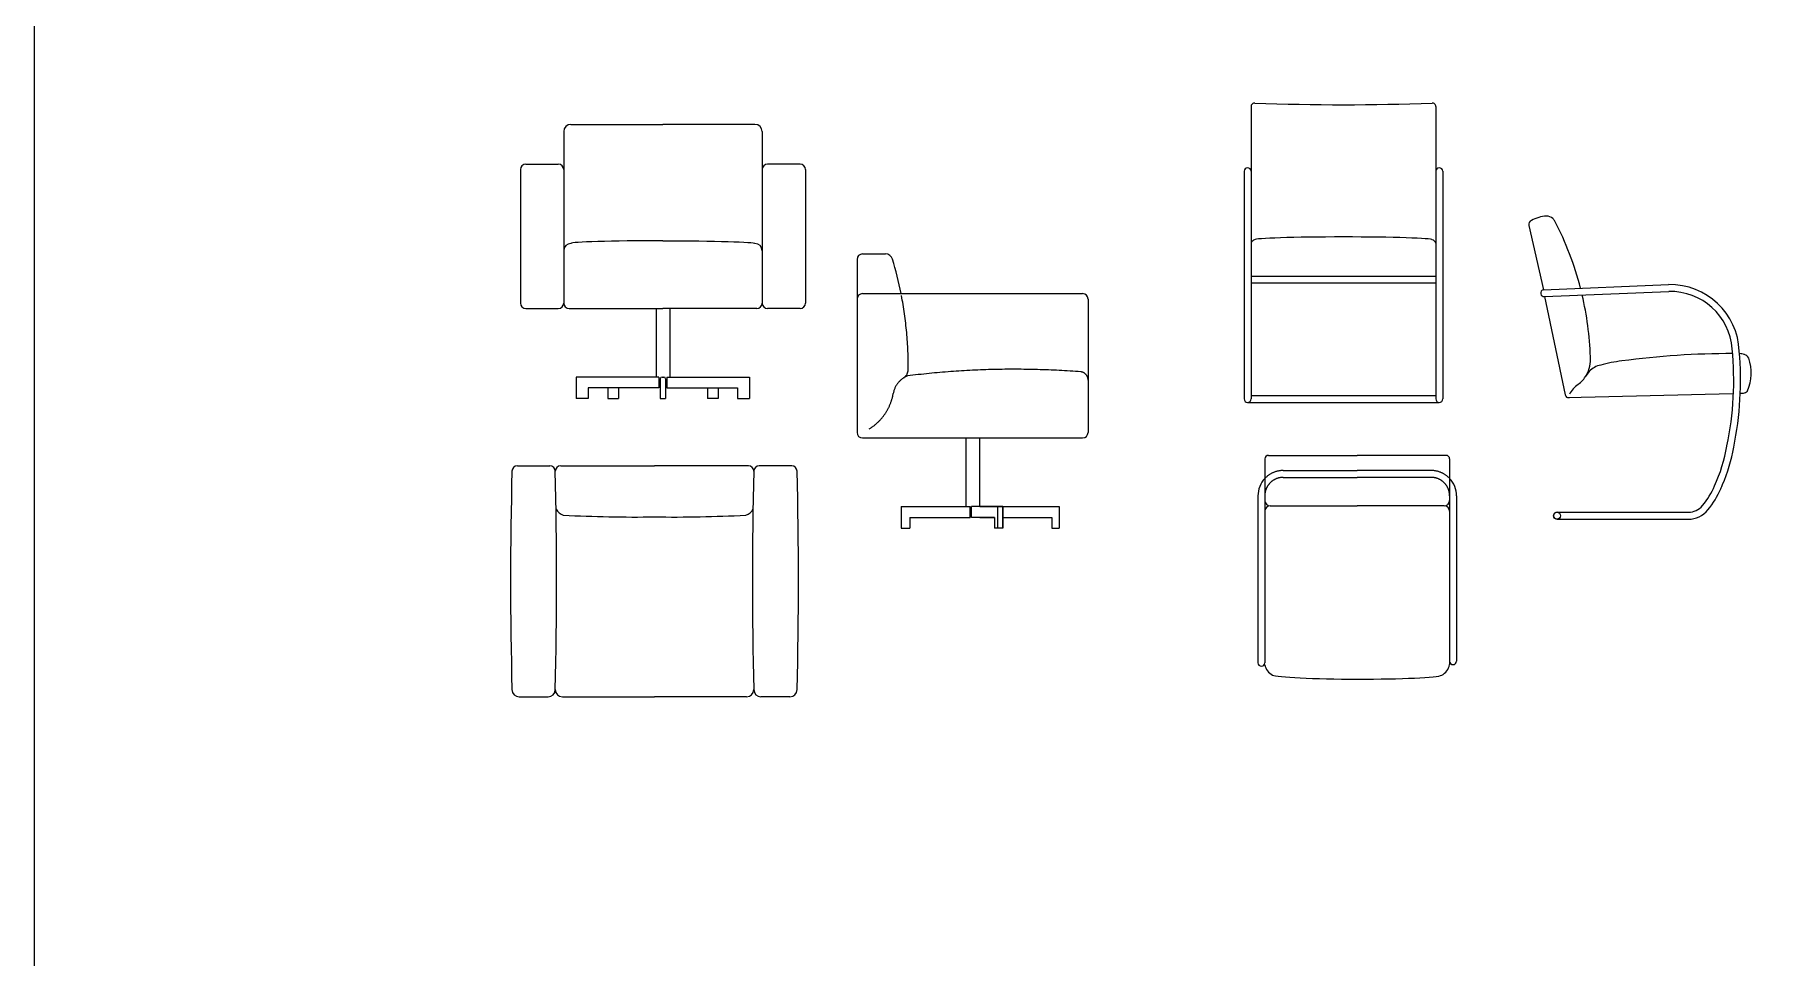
# Model space of a CAD drawing. Header units: millimetres. Extents: x 14385 to 129787, y 107826 to 186798.
# Drawn here: x 18573 to 23366, y 128941 to 131499 of the extents above; entities that cross this region are included whole.
import ezdxf

# ---------------------------------------------------------------- set-up
doc = ezdxf.new("R2010")
doc.units = ezdxf.units.MM
doc.header["$LTSCALE"] = 1000
doc.linetypes.add('DASHED', pattern=[0.75, 0.5, -0.25])
doc.layers.add('FF-FURN', color=51, linetype='Continuous')

# ---------------------------------------------------------------- blocks, each defined once
blk = doc.blocks.new('A$C5C0A3B89')
at = {"ltscale": 15}
for p, q in [((-380, 640), (-290, 640)), ((-260, 640), (0, 640)), ((260, 640), (0, 640)), ((380, 640), (290, 640)), ((-375, 0), (-295, 0)), ((-255, 0), (0, 0)), ((255, 0), (0, 0)), ((375, 0), (295, 0))]:
    blk.add_line(p, q, dxfattribs=at)
for centre, radius, start, end in [((11717.5, 322.5), 12116.3, 178.56939, 181.43061), ((-380, 625), 15, 90, 180), ((-290, 625), 15, 0, 90), ((-260, 625), 15, 90, 180), ((-12387.5, 322.5), 12116.3, 358.56939, 1.43061), ((260, 625), 15, 0, 90), ((12387.5, 322.5), 12116.3, 178.56939, 181.43061), ((290, 625), 15, 90, 180), ((380, 625), 15, 0, 90), ((-11717.5, 322.5), 12116.3, 358.56939, 1.43061), ((-245.9, 532.1), 29.4, 204.3368, 256.6281), ((-51.9, 4401.6), 3903.3, 267.0515, 270.7621), ((51.9, 4401.6), 3903.3, 269.2379, 272.9485), ((245.9, 532.1), 29.4, 283.3719, 335.6632), ((-375, 20), 20, 180, 270), ((-295, 20), 20, 270, 0), ((-255, 20), 20, 180, 270), ((255, 20), 20, 270, 0), ((295, 20), 20, 180, 270), ((375, 20), 20, 270, 0)]:
    blk.add_arc(centre, radius, start, end, dxfattribs=at)
blk = doc.blocks.new('A$C30FC2DA9')
at = {"color": 0, "ltscale": 15}
for p, q in [((-259.4, 397.2), (-259.4, -167.6)), ((-249.4, 407.2), (-3.4, 407.2)), ((242.6, 407.2), (-3.4, 407.2)), ((252.6, 397.2), (252.6, 252.2)), ((-278.4, 295.2), (-278.4, -167.6)), ((252.6, 295.2), (252.6, -172.8)), ((271.6, 295.2), (271.6, -163.3)), ((-244.4, 267.2), (-3.4, 267.2)), ((237.6, 267.2), (-3.4, 267.2))]:
    blk.add_line(p, q, dxfattribs=at)
at = {"color": 0, "linetype": 'DASHED', "ltscale": 4}
for p, q in [((-208.4, 365.2), (-3.4, 365.2)), ((-208.4, 346.2), (-3.4, 346.2)), ((201.6, 365.2), (-3.4, 365.2)), ((201.6, 346.2), (-3.4, 346.2))]:
    blk.add_line(p, q, dxfattribs=at)
at = {"color": 0, "ltscale": 15}
for centre, radius, start, end in [((-249.4, 397.2), 10, 90, 180), ((242.6, 397.2), 10, 0, 90), ((-208.4, 295.2), 70, 136.7668, 180), ((201.6, 295.2), 70, 0, 43.2332), ((-244.4, 282.2), 15, 180, 270), ((-244.4, 252.2), 15, 90, 180), ((237.6, 282.2), 15, 270, 0), ((237.6, 252.2), 15, 0, 90), ((-268.9, -167.6), 9.5, 180, 0), ((-221.6, -167), 38.2, 188.7754, 244.5419), ((210.7, -164.4), 42.8, 298.0317, 348.6821), ((262.1, -163.3), 9.5, 180, 0)]:
    blk.add_arc(centre, radius, start, end, dxfattribs=at)
at = {"color": 0, "linetype": 'DASHED', "ltscale": 4}
for centre, radius, start, end in [((-208.4, 295.2), 51, 90, 180), ((-208.4, 295.2), 70, 90, 135.2348), ((201.6, 295.2), 70, 44.7652, 90), ((201.6, 295.2), 51, 0, 90)]:
    blk.add_arc(centre, radius, start, end, dxfattribs=at)
at = {"color": 0, "ltscale": 15}
blk.add_ellipse((-3.8, -200.6), major_axis=(-235.6, 0.4), ratio=0.051809, start_param=0.104031, end_param=3.04897, dxfattribs=at)

msp = doc.modelspace()

# ---------------------------------------------------------------- linework, layer by layer
at = {"color": 0, "ltscale": 15}
for p, q in [((21943.5, 131298.9), (21943.5, 130488.8)), ((22455.5, 131298.9), (22455.5, 130488.8)), ((21924.5, 131119.8), (21924.5, 130488.8)), ((22474.5, 131119.8), (22474.5, 130488.8)), ((22713, 130969.8), (22753.4, 130791.3)), ((21943.5, 130829.3), (22455.5, 130829.3)), ((21943.5, 130810.3), (22455.5, 130810.3)), ((22753.4, 130791.3), (23100.4, 130805.6)), ((22757, 130772.5), (23101, 130786.6)), ((22757, 130772.5), (22814.1, 130500.5)), ((23107.5, 130786.6), (23107.9, 130786.6)), ((22820.7, 130492.5), (23278.8, 130504.2)), ((23297.8, 130504.7), (23307.5, 130505)), ((21934, 130479.3), (22465, 130479.3)), ((21943.5, 130498.3), (22455.5, 130498.3)), ((22791.4, 130174.6), (23154.9, 130174.6)), ((22791.4, 130155.6), (23154.9, 130155.6))]:
    msp.add_line(p, q, dxfattribs=at)
at = {"ltscale": 15}
for p, q in [((20039.2, 131229.6), (20039.2, 130754.6)), ((20059.2, 131249.6), (20314.2, 131249.6)), ((20569.2, 131249.6), (20314.2, 131249.6)), ((20589.2, 131229.6), (20589.2, 130754.6)), ((19919.2, 131124.6), (19919.2, 130754.6)), ((19934.2, 131139.6), (20019.2, 131139.6)), ((20019.2, 131139.6), (20024.2, 131139.6)), ((20609.2, 131139.6), (20604.2, 131139.6)), ((20694.2, 131139.6), (20609.2, 131139.6)), ((20709.2, 131124.6), (20709.2, 130754.6)), ((20867, 130890.7), (20930.9, 130890.7)), ((20852, 130875.7), (20852, 130395.7)), ((20867, 130780.7), (21477, 130780.7)), ((21492, 130765.7), (21492, 130395.7)), ((19934.2, 130739.6), (20024.2, 130739.6)), ((20054.2, 130739.6), (20314.2, 130739.6)), ((20295.2, 130739.6), (20295.2, 130549.6)), ((20574.2, 130739.6), (20314.2, 130739.6)), ((20333.2, 130739.6), (20333.2, 130549.6)), ((20694.2, 130739.6), (20604.2, 130739.6)), ((20074.2, 130549.6), (20074.2, 130489.6)), ((20303, 130549.6), (20074.2, 130549.6)), ((20303, 130549.6), (20303, 130519.6)), ((20311.7, 130549.4), (20316.7, 130549.4)), ((20325.3, 130549.6), (20554.1, 130549.6)), ((20325.3, 130549.6), (20325.3, 130519.6)), ((20554.1, 130549.6), (20554.1, 130489.6)), ((20303, 130519.6), (20107.4, 130519.6)), ((20107.4, 130519.6), (20107.4, 130489.6)), ((20161.5, 130519.6), (20161.5, 130489.6)), ((20191, 130519.6), (20191, 130489.6)), ((20306.7, 130544.4), (20306.7, 130489.6)), ((20321.7, 130544.4), (20321.7, 130489.6)), ((20325.3, 130519.6), (20521, 130519.6)), ((20437.3, 130519.6), (20437.3, 130489.6)), ((20437.3, 130519.6), (20437.3, 130489.6)), ((20466.8, 130519.6), (20466.8, 130489.6)), ((20521, 130519.6), (20521, 130489.6)), ((20107.4, 130489.6), (20074.2, 130489.6)), ((20161.5, 130489.6), (20191, 130489.6)), ((20306.7, 130489.6), (20321.7, 130489.6)), ((20466.8, 130489.6), (20437.3, 130489.6)), ((20521, 130489.6), (20554.1, 130489.6)), ((20867, 130380.7), (21477, 130380.7)), ((21153, 130380.7), (21153, 130190.7)), ((21191, 130380.7), (21191, 130190.7)), ((20974.2, 130190.7), (21165, 130190.7)), ((20974.2, 130190.7), (20974.2, 130130.7)), ((21165, 130160.7), (21165, 130190.7)), ((21256.3, 130190.7), (21169.2, 130190.7)), ((21169.2, 130160.7), (21169.2, 130190.7)), ((21192, 130190.7), (21411.9, 130190.7)), ((21242.1, 130130.7), (21242.1, 130190.7)), ((21256.3, 130190.7), (21256.3, 130130.7)), ((21256.3, 130130.7), (21256.3, 130190.7)), ((21411.9, 130190.7), (21411.9, 130130.7)), ((20974.2, 130130.7), (20998.5, 130130.7)), ((20998.5, 130160.7), (21165, 130160.7)), ((20998.5, 130160.7), (20998.5, 130130.7)), ((20998.5, 130160.7), (20998.5, 130130.7)), ((21232.8, 130160.7), (21169.2, 130160.7)), ((21192, 130160.7), (21232.8, 130160.7)), ((21232.8, 130160.7), (21232.8, 130130.7)), ((21256.3, 130130.7), (21232.8, 130130.7)), ((21256.3, 130160.7), (21391.9, 130160.7)), ((21391.9, 130160.7), (21391.9, 130130.7)), ((21391.9, 130130.7), (21411.9, 130130.7))]:
    msp.add_line(p, q, dxfattribs=at)
at = {"color": 1}
msp.add_lwpolyline([(129786.9, 184762.2), (129786.9, 107826.4), (18573.3, 107826.4), (18573.3, 184762.2), (80368.9, 184762.2), (80368.9, 107826.4)], dxfattribs=at)
at = {"color": 0}
msp.add_circle((22791.4, 130165.1), 9.5, dxfattribs=at)
at = {"color": 0, "ltscale": 15}
for centre, radius, start, end in [((21953.5, 131298.9), 10, 87.7532, 180), ((22199.5, 137568.9), 6264.8, 267.75317, 272.24683), ((22445.5, 131298.9), 10, 0, 92.2468), ((21934, 131119.8), 9.5, 0, 180), ((22465, 131119.8), 9.5, 0, 180), ((22724.7, 130972.2), 11.9, 111.4927, 191.519), ((22766.8, 130900.5), 95, 92.752, 119.2834), ((22763.1, 130969.8), 25.5, 48.2378, 92.0423), ((22752.6, 130963.8), 37.2, 28.8658, 42.4354), ((22005.5, 130576.8), 878.6, 14.419, 27.4462), ((21956.3, 130916.6), 13.4, 102.0113, 162.7631), ((22442.7, 130916.6), 13.4, 17.2369, 77.9887), ((22755.5, 130782), 9.61, 103.1678, 278.7234), ((23105, 130614.5), 191.1, 1.9419, 91.3817), ((22005.5, 130576.8), 878.6, 1.8975, 13.1554), ((23105, 130614.5), 172.1, 4.3832, 91.3364), ((22791.5, 130599.4), 92.4, 331.2375, 4.0106), ((23272, 128368.6), 2245.8, 89.8512, 97.6997), ((22379.1, 130541.2), 901.7, 348.3343, 5.5013), ((22393.4, 130539.4), 906.3, 348.2661, 5.1702), ((23288.1, 130525.1), 89.7, 75.7078, 84.5343), ((23305.4, 130593.6), 19, 25.8128, 75.4613), ((23201.5, 130561.1), 127.7, 336.826, 18.6278), ((22798.3, 130596.3), 85, 307.0476, 330.8781), ((22954, 130497.9), 99.2, 137.6189, 148.1033), ((22923.3, 130526.2), 57.5, 101.0966, 137.7596), ((23018.4, 130196.4), 400.5, 96.7791, 105.3753), ((22889.3, 130468.3), 72.1, 123.4954, 152.3968), ((23304.7, 130524.6), 19.9, 278.0993, 315.9039), ((21934, 130488.8), 9.5, 180, 0), ((22465, 130488.8), 9.5, 180, 0), ((22824, 130501.9), 10, 188.3785, 274.2542), ((22802.1, 130440.4), 467.2, 335.6396, 349.8893), ((22814.6, 130437.3), 473.4, 336.8834, 349.9905), ((23004.9, 130346.2), 243.6, 321.1223, 336.1597), ((23004.9, 130346.2), 262.6, 321.1395, 336.1798), ((23065.7, 130323), 197.7, 335.206, 338.7814), ((22791.4, 130165.1), 9.5, 90, 270), ((23155, 130225.7), 70.1, 269.9019, 320.8182), ((23155, 130225.7), 51.1, 269.9019, 320.8182)]:
    msp.add_arc(centre, radius, start, end, dxfattribs=at)
at = {"ltscale": 15}
for centre, radius, start, end in [((20059.2, 131229.6), 20, 90, 180), ((20569.2, 131229.6), 20, 0, 90), ((19934.2, 131124.6), 15, 90, 180), ((20024.2, 131124.6), 15, 0, 90), ((20604.2, 131124.6), 15, 90, 180), ((20694.2, 131124.6), 15, 0, 90), ((20059.2, 130899.6), 20, 90, 180), ((20569.2, 130899.6), 20, 0, 90), ((20867, 130875.7), 15, 90, 180), ((20930.9, 130870.7), 20, 16.0366, 90), ((19960.2, 130579.1), 1033.6, 11.2498, 16.709), ((19934.2, 130754.6), 15, 180, 270), ((20024.2, 130754.6), 15, 270, 0), ((20054.2, 130754.6), 15, 180, 270), ((20574.2, 130754.6), 15, 270, 0), ((20604.2, 130754.6), 15, 180, 270), ((20694.2, 130754.6), 15, 270, 0), ((20867, 130765.7), 15, 90, 180), ((21477, 130765.7), 15, 0, 90), ((20311.7, 130544.4), 5, 90, 180), ((20316.7, 130544.4), 5, 0, 90), ((20867, 130395.7), 15, 180, 270), ((21477, 130395.7), 15, 270, 0)]:
    msp.add_arc(centre, radius, start, end, dxfattribs=at)
at = {"color": 58, "linetype": 'DASHED', "ltscale": 4}
for centre, radius, start, end in [((19960.2, 130579.1), 1033.6, 359.4774, 10.9673), ((21015.5, 130492.9), 64.2, 111.6897, 170.3581), ((20963.6, 130571.5), 30.1, 309.0673, 356.5865), ((21287.8, 128187.5), 2383.5, 85.5673, 97.1339), ((20811.3, 130527.8), 142.9, 301.3584, 350.2598)]:
    msp.add_arc(centre, radius, start, end, dxfattribs=at)
at = {"linetype": 'DASHED', "ltscale": 4}
msp.add_arc((21469.1, 130541.2), 22.9, 358.9118, 82.7055, dxfattribs=at)
at = {"color": 0, "ltscale": 15}
msp.add_ellipse((22199.5, 130929.7), major_axis=(-246, 0), ratio=0.032587, start_param=3.141593, end_param=6.283185, dxfattribs=at)
at = {"ltscale": 15}
msp.add_ellipse((20314.2, 130919.6), major_axis=(-255, 0), ratio=0.030185, start_param=4.712389, end_param=6.283185, dxfattribs=at)
at = {"ltscale": 15, "extrusion": (0, 0, -1)}
msp.add_ellipse((20314.2, 130919.6), major_axis=(255, 0), ratio=0.030185, start_param=4.712389, end_param=6.283185, dxfattribs=at)

# ---------------------------------------------------------------- block references
at = {"layer": 'FF-FURN'}
msp.add_blockref('A$C30FC2DA9', (22241.1, 129925.2), dxfattribs=at)
at = {"layer": 'FF-FURN', "linetype": 'Continuous'}
msp.add_blockref('A$C5C0A3B89', (20290.8, 129663.3), dxfattribs=at)

doc.saveas('drawing.dxf')
